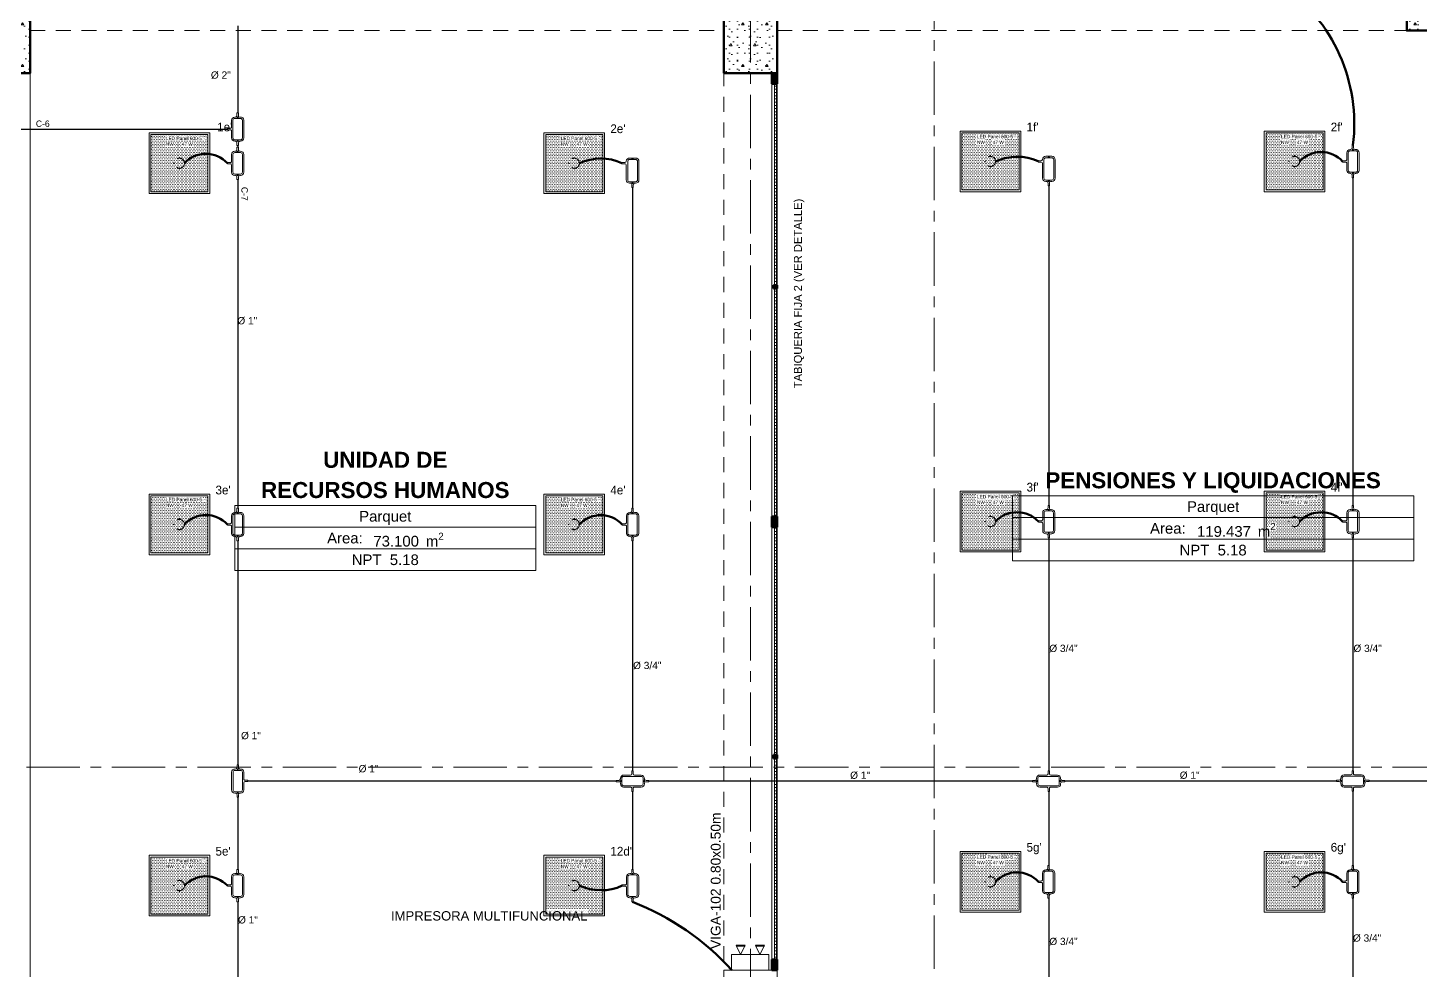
# Model space of a CAD drawing. Header units: inches. Extents: x -38 to 5698, y -33 to 92.
# Drawn here: x 123.05 to 136.1, y 8.1 to 16.93 of the extents above; entities that cross this region are included whole.
import ezdxf
from ezdxf.lldxf.tags import DXFTag

# ---------------------------------------------------------------- set-up
doc = ezdxf.new("R2010")
doc.units = ezdxf.units.IN
doc.header["$MEASUREMENT"] = 0
doc.set_wipeout_variables(frame=1)
for name, pattern in [('CONTINUA', [0]), ('DASHED', [0.75, 0.5, -0.25]), ('Hidden Line', [0.195611, 0.141111, -0.0545]), ('HIDDEN2', [0.1875, 0.125, -0.0625]), ('Punto & Raya', [0.65, 0.5, -0.075, 0, -0.075]), ('Wipeout_Contour', [1, 0, -1])]:
    doc.linetypes.add(name, pattern=pattern)
for name, color, linetype, lineweight in [('00 IE CKTO ILUMINACION', 3, 'Continuous', 50), ('00_IE_Luminarias', 6, 'Continuous', 30), ('ALUMBRADO_CONDUIT', 30, 'CONDUIT1', 30), ('Bancas', 1, 'Continuous', 13), ('CABLEADO EXT.', 3, 'PVCSUBT', 30), ('Luminarias', 5, 'Continuous', 20), ('pulsador', 4, 'Continuous', 40), ('Simb_Alumbrado', 140, 'CONTINUA', 30)]:
    doc.layers.add(name, color=color, linetype=linetype, lineweight=lineweight)
for name, color, linetype in [('02 _ ARQ _ ALB _ Ejes Generales', 7, 'Continuous'), ('02 _ ARQ _ ZON _ Espacio.3D', 7, 'Continuous'), ('08 _ STR _ EXT _ 06 Columnas', 7, 'Continuous'), ('08 _ STR _ EXT _ 09 Vigas', 7, 'Continuous'), ('1TEXT', 8, 'Continuous'), ('Acabado - Muros', 7, 'Continuous'), ('Marcador - Secciones', 251, 'Continuous'), ('Notas - Etiquetas', 251, 'Continuous')]:
    doc.layers.add(name, color=color, linetype=linetype)
doc.styles.add('Arial', font='arial.ttf')
doc.styles.add('Estilo_Generado_1', font='swisseb.ttf')
doc.styles.add('Estilo_Generado_4', font='swisse.ttf')
doc.styles.add('Estilo_Generado_7', font='swisse.ttf')
doc.styles.add('{18b73a54-fa43-428c-adcb-c1c7bbdf2c84}', font='Simplex.shx')
tags = doc.linetypes.add('CONDUIT', pattern='A,1.5,-0.210535,["con",{18b73a54-fa43-428c-adcb-c1c7bbdf2c84},S=0.2,R=0,X=0,Y=-0.065594],-0.702384', length=2.412919).pattern_tags.tags
tags[6] = DXFTag(74, 10)
tags = doc.linetypes.add('CONDUIT1', pattern='A,1,-0.19772,["con",{18b73a54-fa43-428c-adcb-c1c7bbdf2c84},S=0.2,R=0,X=0,Y=-0.065594],-0.593642', length=1.791362).pattern_tags.tags
tags[6] = DXFTag(74, 10)
tags = doc.linetypes.add('PVCSUBT', pattern='A,0.6,-0.3,0.6,-0.075691,["PVC",Standard,S=0.2,R=0,X=0,Y=-0.093724],-0.621005', length=2.196696).pattern_tags.tags
tags[10] = DXFTag(74, 10)
pattern_1 = [(0, (92.500015, 3e-09), (0, 0.030000001), [])]
pattern_2 = [(0, (92.5, 3e-09), (0, 0.3897114), [0.024375, -0.200625]), (0, (92.6125, 0.19486), (0, 0.3897114), [0.024375, -0.200625]), (60, (92.5, 3e-09), (-0.3375, 0.1948557), [0.024375, -0.200625]), (60, (92.725, 3e-09), (-0.3375, 0.1948557), [0.024375, -0.200625]), (120, (92.5244, 3e-09), (0.3375, 0.1948557), [0.024375, -0.200625]), (120, (92.7494, 3e-09), (0.3375, 0.1948557), [0.024375, -0.200625]), (0, (92.500015, 0.0375), (0, 0.075), [0, -0.075, 0, -0.1125]), (45, (92.537515, 0.0375), (-0.05303301, 0.05303301), [0, -0.05625, 0, -0.09375])]

# ---------------------------------------------------------------- blocks, each defined once
blk = doc.blocks.new('*U270')
at = {"layer": 'Luminarias', "linetype": 'DASHED', "lineweight": 0, "ltscale": 0.05}
blk.add_lwpolyline([(0, -0.005), (0, 0.005)], dxfattribs=at)
blk = doc.blocks.new('*U271')
at = {"color": 0, "linetype": 'ByBlock', "lineweight": -2, "transparency": 16777216}
for p, rotation in [((-0.05, 0), 90), ((0, -0.05), 180), ((0.05, 0), 269.9999999999999)]:
    blk.add_blockref('*U270', p, dxfattribs=dict(at, rotation=rotation))
blk.add_blockref('*U270', (0, 0.05), dxfattribs=at)
blk = doc.blocks.new('PANEL LED 50W')
at = {"layer": 'Luminarias'}
h = blk.add_hatch(dxfattribs=at)
h.set_pattern_fill('DOTS', color=4, scale=0.009097)
h.set_pattern_definition([(0, (0, -2e-14), (0.0072206, 0.01444116), [0, -0.01444116])])
h.paths.add_polyline_path([(-0.257, -0.257), (0.257, -0.257), (0.257, 0.257), (-0.257, 0.257)])
h.paths.add_polyline_path([(-0.13, 0.097), (0.185, 0.097), (0.185, 0.247), (-0.13, 0.247)], flags=24)
at = {"layer": 'Luminarias', "color": 4, "lineweight": 0}
for points in [[(-0.273, 0.273), (0.273, 0.273), (0.273, -0.273), (-0.273, -0.273)], [(-0.257, -0.257), (0.257, -0.257), (0.257, 0.257), (-0.257, 0.257)]]:
    blk.add_lwpolyline(points, close=True, dxfattribs=at)
at = {"layer": 'Luminarias', "color": 4, "linetype": 'DASHED', "lineweight": 0, "ltscale": 0.01}
blk.add_circle((0, 0), 0.0455, dxfattribs=at)
at = {"color": 4}
blk.add_blockref('*U271', (0, 0), dxfattribs=at)
at = {"layer": 'Luminarias', "color": 4, "insert": (-0.122, 0.239), "char_height": 0.03093, "width": 0.38285, "attachment_point": 1}
blk.add_mtext('{\\Ftxt|c0;LED Panel 600-5 - NW      47 W}', dxfattribs=at)
blk = doc.blocks.new('oval t')
at = {"layer": 'Simb_Alumbrado', "lineweight": 13}
blk.add_lwpolyline([(0.014, 0.01, -0.414214), (0.004, 0.02), (0.004, 0.042), (-0.006, 0.042), (-0.006, 0.02, -0.414214), (-0.016, 0.01), (-0.066, 0.01, 0.414214), (-0.09, -0.014), (-0.09, -0.018, -0.414214), (-0.102, -0.03), (-0.121, -0.03), (-0.121, -0.04), (-0.102, -0.04, -0.451917), (-0.09, -0.054, 0.451917), (-0.066, -0.081), (0.066, -0.081, 0.414214), (0.09, -0.057), (0.09, -0.051, -0.398753), (0.102, -0.04), (0.121, -0.04), (0.121, -0.03), (0.102, -0.03, -0.368669), (0.09, -0.018), (0.09, -0.014, 0.414214), (0.066, 0.01), (0.014, 0.01)], format="xyb", dxfattribs=at)
blk.add_lwpolyline([(-0.066, 0), (0.066, 0, -0.414214), (0.08, -0.014), (0.08, -0.057, -0.414214), (0.066, -0.07), (-0.066, -0.07, -0.414214), (-0.08, -0.057), (-0.08, -0.014, -0.414214)], format="xyb", close=True, dxfattribs=at)
for points in [[(-0.091, -0.035), (-0.083, -0.035)], [(-0.087, -0.031), (-0.087, -0.039)], [(0.084, -0.035), (0.092, -0.035)], [(0.088, -0.031), (0.088, -0.039)]]:
    blk.add_lwpolyline(points, dxfattribs=at)
for centre in [(-0.087, -0.035), (0.088, -0.035)]:
    blk.add_circle(centre, 0.00419, dxfattribs=at)
blk = doc.blocks.new('CAJA OVAL TIPO L')
at = {"layer": 'Simb_Alumbrado', "lineweight": 13}
blk.add_lwpolyline([(-0.049, -0.079), (-0.049, -0.034, -0.380413), (-0.026, -0.009), (-0.026, -0.009, 0.341426), (-0.016, 0.003), (-0.016, 0.024), (-0.006, 0.024), (-0.006, 0.003, 0.414214), (0.006, -0.009), (0.114, -0.009, -0.414214), (0.139, -0.034), (0.139, -0.038, 0.414214), (0.151, -0.051), (0.172, -0.051), (0.172, -0.061), (0.151, -0.061, 0.414214), (0.139, -0.073), (0.139, -0.079, -0.414214), (0.114, -0.104), (-0.024, -0.104, -0.414214), (-0.049, -0.079, 0.414214)], format="xyb", dxfattribs=at)
for points in [[(-0.048, -0.056), (-0.04, -0.056)], [(-0.044, -0.051), (-0.044, -0.06)], [(0.132, -0.056), (0.141, -0.056)], [(0.137, -0.051), (0.137, -0.06)]]:
    blk.add_lwpolyline(points, dxfattribs=at)
blk.add_lwpolyline([(-0.024, -0.02), (0.114, -0.02, -0.414214), (0.128, -0.034), (0.128, -0.079, -0.414214), (0.114, -0.093), (-0.024, -0.093, -0.414214), (-0.038, -0.079), (-0.038, -0.034, -0.414214)], format="xyb", close=True, dxfattribs=at)
for centre in [(-0.044, -0.056), (0.137, -0.056)]:
    blk.add_circle(centre, 0.00438, dxfattribs=at)
blk = doc.blocks.new('CAJA CONDULET TIPO X')
at = {"layer": 'Simb_Alumbrado', "lineweight": 13}
for p, q in [((78.528, -4.162), (78.528, -4.152)), ((78.528, -4.152), (78.55, -4.152)), ((78.55, -4.162), (78.528, -4.162))]:
    blk.add_line(p, q, dxfattribs=at)
for points in [[(78.65, -4.172, -0.414214), (78.66, -4.162), (78.682, -4.162), (78.682, -4.152), (78.66, -4.152, -0.414214), (78.65, -4.142), (78.65, -4.092, 0.414214), (78.626, -4.068), (78.622, -4.068, -0.414214), (78.61, -4.056), (78.61, -4.036), (78.6, -4.036), (78.6, -4.056, -0.451917), (78.587, -4.068, 0.451917), (78.56, -4.092), (78.56, -4.142)], [(78.56, -4.172), (78.56, -4.223, 0.414214), (78.584, -4.247), (78.589, -4.247, -0.334232), (78.6, -4.259), (78.6, -4.279), (78.61, -4.279), (78.61, -4.259, -0.455912), (78.623, -4.247), (78.626, -4.247, 0.414214), (78.65, -4.223), (78.65, -4.172)]]:
    blk.add_lwpolyline(points, format="xyb", dxfattribs=at)
blk.add_lwpolyline([(78.64, -4.092), (78.64, -4.223, -0.414214), (78.626, -4.237), (78.584, -4.237, -0.414214), (78.57, -4.223), (78.57, -4.092, -0.414214), (78.584, -4.078), (78.626, -4.078, -0.414214)], format="xyb", close=True, dxfattribs=at)
for points in [[(78.609, -4.071), (78.601, -4.071)], [(78.605, -4.066), (78.605, -4.075)], [(78.609, -4.245), (78.601, -4.245)], [(78.605, -4.241), (78.605, -4.25)]]:
    blk.add_lwpolyline(points, dxfattribs=at)
for centre in [(78.605, -4.071), (78.605, -4.245)]:
    blk.add_circle(centre, 0.00419, dxfattribs=at)
for centre, start, end in [((78.55, -4.142), 270, 0), ((78.55, -4.172), 0, 90)]:
    blk.add_arc(centre, 0.01, start, end, dxfattribs=at)
blk = doc.blocks.new('luz de emergencia')
at = {"color": 5, "lineweight": 40}
for p, q in [((164.149, 48.937, 0), (164.233, 48.937, 0)), ((164.331, 48.937, 0), (164.415, 48.937, 0))]:
    blk.add_line(p, q, dxfattribs=at)
at = {"layer": '00_IE_Luminarias', "color": 5, "linetype": 'Continuous', "lineweight": 13}
for p, q in [((164.191, 49.021, 0), (164.149, 48.937, 0)), ((164.233, 48.937, 0), (164.191, 49.021, 0)), ((164.373, 49.021, 0), (164.331, 48.937, 0)), ((164.415, 48.937, 0), (164.373, 49.021, 0))]:
    blk.add_line(p, q, dxfattribs=at)
at = {"layer": '00_IE_Luminarias', "color": 5, "linetype": 'Continuous', "lineweight": 13, "elevation": 0}
blk.add_lwpolyline([(164.457, 49.021), (164.107, 49.021), (164.107, 49.167), (164.457, 49.167)], close=True, dxfattribs=at)

msp = doc.modelspace()

# ---------------------------------------------------------------- hatches: boundary and pattern name
at = {"layer": '08 _ STR _ EXT _ 06 Columnas', "linetype": 'Continuous', "lineweight": 9}
h = msp.add_hatch(dxfattribs=at)
h.set_pattern_fill('HORMIGÓN_EN_MASA_0002', style=0, pattern_type=2)
h.set_pattern_definition(pattern_2)
h.paths.add_polyline_path([(122.57, 16.5), (123.07, 16.5), (123.07, 17.4), (122.57, 17.4)])
h = msp.add_hatch(dxfattribs=at)
h.set_pattern_fill('HORMIGÓN_EN_MASA_0002', style=0, pattern_type=2)
h.set_pattern_definition(pattern_2)
h.paths.add_polyline_path([(129.57, 16.5), (130.07, 16.5), (130.07, 17.4), (129.57, 17.4)])
h = msp.add_hatch(dxfattribs=at)
h.set_pattern_fill('HORMIGÓN_EN_MASA_0002', style=0, pattern_type=2)
h.set_pattern_definition(pattern_2)
h.paths.add_polyline_path([(135.97, 17.4), (135.97, 16.9), (136.57, 16.9), (136.57, 16.1), (137.07, 16.1), (137.07, 17.4)])

# ---------------------------------------------------------------- linework, layer by layer
at = {"layer": '02 _ ARQ _ ALB _ Ejes Generales', "color": 251, "linetype": 'Punto & Raya', "lineweight": 13}
msp.add_line((129.82, 45.9), (129.82, 2.05), dxfattribs=at)
at = {"layer": '02 _ ARQ _ ZON _ Espacio.3D', "color": 252, "linetype": 'Continuous', "lineweight": 13}
for p, q in [((136.036, 12.543), (132.277, 12.543)), ((132.277, 12.543), (132.277, 11.933)), ((136.036, 11.933), (136.036, 12.543)), ((127.811, 12.452), (124.988, 12.452)), ((124.988, 12.452), (124.988, 11.842)), ((127.811, 11.842), (127.811, 12.452)), ((136.036, 12.34), (132.277, 12.34)), ((124.988, 12.249), (127.811, 12.249)), ((136.036, 12.136), (132.277, 12.136)), ((127.811, 12.045), (124.988, 12.045)), ((132.277, 11.933), (136.036, 11.933)), ((127.811, 11.842), (124.988, 11.842))]:
    msp.add_line(p, q, dxfattribs=at)
at = {"layer": '02 _ ARQ _ ZON _ Espacio.3D', "color": 254, "linetype": 'Continuous', "lineweight": 0, "flags": 128}
for points in [[(130.07, 16.5), (129.57, 16.5), (129.57, 17.35), (123.07, 17.35), (123.07, 7.7), (124.579, 7.7), (124.579, 7.2), (129.37, 7.2), (129.37, 7.7), (129.57, 7.7), (129.57, 8.1), (130.07, 8.1)], [(130.07, 17.35), (130.07, 7.7), (130.27, 7.7), (130.27, 7.2), (129.77, 7.2), (129.77, 3.727), (130.62, 3.727), (130.622, 4.652), (130.77, 4.652), (130.77, 4.249), (135.87, 4.249), (135.87, 4.652), (136.02, 4.652), (136.02, 3.727), (136.87, 3.727)], [(136.57, 16.9), (135.97, 16.9), (135.97, 17.35)]]:
    msp.add_lwpolyline(points, dxfattribs=at)
at = {"layer": '08 _ STR _ EXT _ 06 Columnas', "color": 7, "linetype": 'Continuous', "lineweight": 80, "flags": 128}
for points in [[(122.57, 16.5), (123.07, 16.5), (123.07, 17.4), (122.57, 17.4)], [(129.57, 16.5), (130.07, 16.5), (130.07, 17.4), (129.57, 17.4)]]:
    msp.add_lwpolyline(points, close=True, dxfattribs=at)
at = {"layer": '08 _ STR _ EXT _ 06 Columnas', "color": 7, "linetype": 'Continuous', "lineweight": 60, "flags": 128}
msp.add_lwpolyline([(135.97, 17.4), (137.07, 17.4), (137.07, 16.1), (136.57, 16.1), (136.57, 16.9), (135.97, 16.9)], close=True, dxfattribs=at)
at = {"layer": '08 _ STR _ EXT _ 09 Vigas', "color": 251, "linetype": 'Hidden Line', "lineweight": 13}
for p, q in [((123.07, 16.9), (129.57, 16.9)), ((123.07, 7.7), (123.07, 16.9)), ((129.57, 7.7), (129.57, 16.9)), ((130.07, 16.9), (136.57, 16.9))]:
    msp.add_line(p, q, dxfattribs=at)
at = {"layer": 'Acabado - Muros', "color": 7, "linetype": 'Continuous', "lineweight": 60}
for p, q in [((130.07, 16.5), (130.02, 16.5)), ((130.07, 8.1), (130.02, 8.1))]:
    msp.add_line(p, q, dxfattribs=at)
at = {"layer": 'ALUMBRADO_CONDUIT', "color": 30, "lineweight": 30, "ltscale": 0.4, "true_color": 0xf26722}
for p, q in [((125.016, 16.944), (125.016, 16.13)), ((121.494, 15.978), (124.919, 15.978)), ((125.016, 15.825), (125.016, 15.81)), ((125.016, 15.505), (125.016, 12.426)), ((128.716, 15.429), (128.716, 12.426)), ((132.616, 15.446), (132.616, 12.453)), ((135.466, 15.522), (135.466, 12.453)), ((132.616, 12.149), (132.616, 9.967)), ((135.466, 12.149), (135.466, 9.968)), ((125.016, 12.122), (125.016, 10.023)), ((128.716, 12.122), (128.716, 9.967)), ((128.563, 9.871), (125.112, 9.871)), ((135.313, 9.871), (132.767, 9.871)), ((136.617, 9.871), (135.617, 9.871)), ((125.016, 9.719), (125.016, 9.043)), ((128.716, 9.774), (128.716, 9.043)), ((132.616, 9.774), (132.616, 9.08)), ((135.466, 9.775), (135.466, 9.08)), ((132.616, 8.775), (132.616, 5.785)), ((135.466, 8.775), (135.466, 5.785)), ((125.016, 8.739), (125.016, 7.665))]:
    msp.add_line(p, q, dxfattribs=at)
at = {"layer": 'CABLEADO EXT.', "color": 3, "lineweight": 80}
for centre, radius, start, end in [((133.892, 16.026), 1.587, 352.765, 55.4413), ((124.718, 15.471), 0.275, 42.972, 137.028), ((128.418, 15.226), 0.476, 65.3702, 114.8494), ((132.318, 15.243), 0.476, 65.3702, 114.8494), ((135.168, 15.488), 0.275, 42.972, 137.028), ((124.718, 12.088), 0.275, 42.972, 137.028), ((128.418, 12.087), 0.275, 42.972, 137.028), ((132.318, 12.114), 0.275, 42.972, 137.028), ((135.168, 12.114), 0.275, 42.972, 137.028), ((132.318, 8.741), 0.275, 42.972, 137.028), ((135.168, 8.741), 0.275, 42.972, 137.028), ((124.718, 8.704), 0.275, 42.972, 137.028), ((128.419, 9.332), 0.484, 245.3475, 294.4347), ((127.839, 6.467), 2.435, 42.1148, 68.8909)]:
    msp.add_arc(centre, radius, start, end, dxfattribs=at)
at = {"layer": 'Marcador - Secciones', "color": 251, "linetype": 'Punto & Raya', "lineweight": 13}
msp.add_line((131.542, 46.211), (131.542, 0.888), dxfattribs=at)

# ---------------------------------------------------------------- block references
at = {"xscale": 1.253906979044094, "yscale": 1.253906979044094, "zscale": 1.253906979044094, "rotation": 270}
for p in [(133.928, 108.434), (137.828, 108.434), (140.678, 108.435)]:
    msp.add_blockref('CAJA CONDULET TIPO X', p, dxfattribs=at)
at = {"layer": 'ALUMBRADO_CONDUIT', "xscale": 1.041283452965173, "yscale": 1.041283452965173, "zscale": 1.041283452965173}
for p in [(124.47, 15.658), (128.17, 15.658), (132.07, 15.675), (134.92, 15.675), (124.47, 12.275), (128.17, 12.275), (132.07, 12.302), (134.92, 12.302), (124.47, 8.892), (128.17, 8.892), (132.07, 8.928), (134.92, 8.928)]:
    msp.add_blockref('PANEL LED 50W', p, dxfattribs=at)
at = {"layer": 'ALUMBRADO_CONDUIT', "linetype": 'CONDUIT', "lineweight": 30, "xscale": -1.253906979044094, "yscale": 1.253906979044094, "zscale": 1.253906979044094, "rotation": 90}
for p in [(128.646, 15.645), (132.546, 15.661)]:
    msp.add_blockref('CAJA OVAL TIPO L', p, dxfattribs=at)
at = {"layer": 'Bancas', "color": 252, "true_color": 0x939598, "yscale": 1.253906979044094, "zscale": 1.253906979044094}
for p, xscale, rotation in [((124.972, 15.977), -1.253906979044094, 90), ((124.972, 15.657), -1.253906979044094, 90), ((135.422, 15.674), -1.253906979044094, 90), ((124.972, 12.274), -1.253906979044094, 90), ((128.672, 12.274), -1.253906979044094, 90), ((132.572, 12.301), -1.253906979044094, 90), ((135.422, 12.301), -1.253906979044094, 90), ((125.06, 9.871), 1.253906979044094, 270), ((124.972, 8.891), -1.253906979044094, 90), ((128.672, 8.891), -1.253906979044094, 90), ((132.571, 8.927), -1.253906979044094, 90), ((135.421, 8.927), -1.253906979044094, 90)]:
    msp.add_blockref('oval t', p, dxfattribs=dict(at, xscale=xscale, rotation=rotation))

# ---------------------------------------------------------------- texts
at = {"layer": '00 IE CKTO ILUMINACION', "color": 3, "linetype": 'CONTINUA', "lineweight": 15}
msp.add_text('C-6', height=0.06, dxfattribs=at).set_placement((123.125, 15.998))
msp.add_text('C-7', height=0.06, rotation=270, dxfattribs=at).set_placement((125.051, 15.436))
at = {"layer": '00_IE_Luminarias', "color": 6, "linetype": 'HIDDEN2'}
for s, p in [("1e'", (124.824, 15.956)), ("2e'", (128.508, 15.94)), ("1f'", (132.408, 15.956)), ("2f'", (135.258, 15.956)), ("3f'", (132.408, 12.583)), ("4f'", (135.258, 12.583)), ("3e'", (124.808, 12.556)), ("4e'", (128.508, 12.556)), ("5g'", (132.408, 9.21)), ("6g'", (135.258, 9.21)), ("5e'", (124.808, 9.173)), ("12d'", (128.508, 9.173))]:
    msp.add_text(s, height=0.0817, dxfattribs=at).set_placement(p)
at = {"layer": '02 _ ARQ _ ZON _ Espacio.3D', "color": 252, "lineweight": 25, "attachment_point": 2}
for s, insert, char_height, style in [('\\A1;{\\pqc;\\pt0;\\fSwis721 Ex BT|b1|i0|c0|p34;UNIDAD DE}', (126.399, 12.955), 0.15, 'Estilo_Generado_1'), ('\\A1;{\\pqc;\\pt0;\\fSwis721 Ex BT|b1|i0|c0|p34;RECURSOS HUMANOS}', (126.399, 12.672), 0.15, 'Estilo_Generado_1'), ('\\A1;{\\pqc;\\pt0;\\fSwis721 Ex BT|b1|i0|c0|p34;PENSIONES Y LIQUIDACIONES}', (134.156, 12.763), 0.15, 'Estilo_Generado_1'), ('\\A1;{\\pqc;\\pt0;\\fSwis721 Ex BT|b0|i0|c238|p34;Parquet}', (126.399, 12.401), 0.1, 'Estilo_Generado_7'), ('\\A1;{\\pqc;\\pt0;\\fSwis721 Ex BT|b0|i0|c238|p34;Parquet}', (134.156, 12.492), 0.1, 'Estilo_Generado_7'), ('\\A1;{\\pqc;\\pt0;\\fSwis721 Ex BT|b0|i0|c238|p34;Area: }', (133.732, 12.288), 0.1, 'Estilo_Generado_7'), ('\\A1;{\\pqc;\\pt0,0.3;\\fSwis721 Ex BT|b0|i0|c238|p34;119.437\\fSwis721 Ex BT|b0|i0|c238|p34;\\A1{\\H.66x;\\S^  ;}\\fSwis721 Ex BT|b0|i0|c238|p34; m\\fSwis721 Ex BT|b0|i0|c238|p34;\\A1{\\H.66x;\\S2^  ;}}', (134.374, 12.288), 0.1, 'Estilo_Generado_7'), ('\\A1;{\\pqc;\\pt0;\\fSwis721 Ex BT|b0|i0|c238|p34;Area: }', (126.021, 12.197), 0.1, 'Estilo_Generado_7'), ('\\A1;{\\pqc;\\pt0,0.3;\\fSwis721 Ex BT|b0|i0|c238|p34;73.100\\fSwis721 Ex BT|b0|i0|c238|p34;\\A1{\\H.66x;\\S^  ;}\\fSwis721 Ex BT|b0|i0|c238|p34; m\\fSwis721 Ex BT|b0|i0|c238|p34;\\A1{\\H.66x;\\S2^  ;}}', (126.617, 12.197), 0.1, 'Estilo_Generado_7'), ('\\A1;{\\pqc;\\pt0;\\fSwis721 Ex BT|b0|i0|c238|p34;NPT  5.18}', (134.156, 12.084), 0.1, 'Estilo_Generado_7'), ('\\A1;{\\pqc;\\pt0;\\fSwis721 Ex BT|b0|i0|c238|p34;NPT  5.18}', (126.399, 11.994), 0.1, 'Estilo_Generado_7')]:
    msp.add_mtext(s, dxfattribs=dict(at, insert=insert, char_height=char_height, style=style))
at = {"layer": '1TEXT', "color": 50, "linetype": 'Continuous', "style": 'Arial'}
for s, p in [('%%C 2"', (124.765, 16.45)), ('%%C 1"', (125.013, 14.149)), ('%%C 3/4"', (132.621, 11.08)), ('%%C 3/4"', (135.471, 11.08)), ('%%C 3/4"', (128.721, 10.92)), ('%%C 1"', (125.047, 10.263)), ('%%C 1"', (126.149, 9.953)), ('%%C 1"', (130.755, 9.892)), ('%%C 1"', (133.843, 9.892)), ('%%C 1"', (125.019, 8.537)), ('%%C 3/4"', (132.621, 8.335)), ('%%C 3/4"', (135.466, 8.367))]:
    msp.add_text(s, height=0.0679, rotation=0, dxfattribs=at).set_placement(p)
at = {"layer": 'Notas - Etiquetas', "color": 8, "linetype": 'Continuous', "lineweight": 13, "rotation": 90, "style": 'Estilo_Generado_4'}
for s, insert, char_height, attachment_point in [('\\A1;{\\pql;\\fSwis721 Ex BT|b0|i0|c0|p34;TABIQUERIA FIJA 2 (VER DETALLE)\\fSwis721 Ex BT|b0|i0|c0|p34; }', (130.277, 13.55), 0.075, 4), ('\\A1;{\\pql;\\fSwis721 Ex BT|b0|i0|c0|p34;VIGA-102\\fSwis721 Ex BT|b0|i0|c0|p34; \\fSwis721 Ex BT|b0|i0|c0|p34;0.80\\fSwis721 Ex BT|b0|i0|c0|p34;x\\fSwis721 Ex BT|b0|i0|c0|p34;0.50\\fSwis721 Ex BT|b0|i0|c0|p34;m}', (129.543, 8.298), 0.0925, 7)]:
    msp.add_mtext(s, dxfattribs=dict(at, insert=insert, char_height=char_height, attachment_point=attachment_point))
at = {"layer": 'Notas - Etiquetas', "color": 8, "linetype": 'Continuous', "lineweight": 35, "insert": (126.453, 8.608), "char_height": 0.0875, "attachment_point": 4, "style": 'Estilo_Generado_4'}
msp.add_mtext('\\A1;{\\pql;\\fSwis721 Ex BT|b0|i0|c0|p34;IMPRESORA MULTIFUNCIONAL}', dxfattribs=at)

# ---------------------------------------------------------------- next in the draw order: wipeouts: each hides what was drawn before it
at = {"color": 254, "linetype": 'Wipeout_Contour', "lineweight": 0, "ltscale": 5050.62607}
msp.add_wipeout([(130.02, 14.5), (130.02, 12.35), (130.07, 12.35), (130.07, 14.483), (130.037, 14.483), (130.037, 14.5)], dxfattribs=at).dxf.layer = 'Acabado - Muros'
at = {"color": 254, "linetype": 'Wipeout_Contour', "lineweight": 0, "ltscale": 5050.338175}
msp.add_wipeout([(130.02, 12.25), (130.02, 10.1), (130.037, 10.1), (130.037, 10.116), (130.07, 10.116), (130.07, 12.25)], dxfattribs=at).dxf.layer = 'Acabado - Muros'

# ---------------------------------------------------------------- next in the draw order: wipeouts: each hides what was drawn before it
at = {"color": 254, "linetype": 'Wipeout_Contour', "lineweight": 0, "ltscale": 5050.731653}
msp.add_wipeout([(130.02, 16.4), (130.02, 14.5), (130.037, 14.5), (130.037, 14.516), (130.07, 14.516), (130.07, 16.4)], dxfattribs=at).dxf.layer = 'Acabado - Muros'
at = {"color": 254, "linetype": 'Wipeout_Contour', "lineweight": 0, "ltscale": 5050.262591}
msp.add_wipeout([(130.02, 8.2), (130.07, 8.2), (130.07, 10.083), (130.037, 10.083), (130.037, 10.1), (130.02, 10.1)], dxfattribs=at).dxf.layer = 'Acabado - Muros'

# ---------------------------------------------------------------- next in the draw order: linework, layer by layer
at = {"layer": 'Acabado - Muros', "color": 251, "linetype": 'Continuous', "lineweight": 13, "flags": 128}
for points in [[(130.02, 16.4), (130.02, 12.35)], [(130.07, 16.4), (130.07, 14.516)], [(130.07, 14.483), (130.07, 12.35)], [(130.02, 12.25), (130.02, 8.2)], [(130.07, 12.25), (130.07, 10.116)], [(130.07, 10.083), (130.07, 8.2)]]:
    msp.add_lwpolyline(points, dxfattribs=at)

# ---------------------------------------------------------------- next in the draw order: wipeouts: each hides what was drawn before it
at = {"color": 254, "linetype": 'Wipeout_Contour', "lineweight": 0, "ltscale": 3366.887041}
msp.add_wipeout([(130.065, 12.35), (130.065, 14.483), (130.045, 14.483), (130.045, 12.35)], dxfattribs=at).dxf.layer = 'Acabado - Muros'
at = {"color": 254, "linetype": 'Wipeout_Contour', "lineweight": 0, "ltscale": 3366.65731}
msp.add_wipeout([(130.065, 8.2), (130.065, 10.083), (130.045, 10.083), (130.045, 8.2)], dxfattribs=at).dxf.layer = 'Acabado - Muros'

# ---------------------------------------------------------------- next in the draw order: hatches: boundary and pattern name
at = {"layer": 'Acabado - Muros', "linetype": 'Continuous', "lineweight": 0}
h = msp.add_hatch(dxfattribs=at)
h.set_pattern_fill('CONTRACHAPADO_0002', color=254, style=0, pattern_type=2)
h.set_pattern_definition(pattern_1)
h.paths.add_polyline_path([(130.065, 12.35), (130.065, 14.483), (130.045, 14.483), (130.045, 12.35)])
h = msp.add_hatch(dxfattribs=at)
h.set_pattern_fill('CONTRACHAPADO_0002', color=254, style=0, pattern_type=2)
h.set_pattern_definition(pattern_1)
h.paths.add_polyline_path([(130.065, 8.2), (130.065, 10.083), (130.045, 10.083), (130.045, 8.2)])
msp.add_hatch(color=254, dxfattribs=at).paths.add_polyline_path([(130.07, 8.2), (130.02, 8.2), (130.02, 8.1), (130.07, 8.1)])

# ---------------------------------------------------------------- next in the draw order: linework, layer by layer
at = {"layer": 'Acabado - Muros', "color": 7, "linetype": 'Continuous', "lineweight": 60}
for p, q in [((130.07, 12.35), (130.02, 12.35)), ((130.02, 8.2), (130.02, 8.1)), ((130.07, 8.2), (130.02, 8.2)), ((130.07, 8.2), (130.07, 8.1))]:
    msp.add_line(p, q, dxfattribs=at)
at = {"layer": 'Acabado - Muros', "color": 7, "linetype": 'Continuous', "lineweight": 13, "flags": 128}
for points in [[(130.065, 12.35), (130.045, 12.35), (130.045, 14.483), (130.065, 14.483)], [(130.065, 8.2), (130.045, 8.2), (130.045, 10.083), (130.065, 10.083)]]:
    msp.add_lwpolyline(points, close=True, dxfattribs=at)
at = {"layer": 'ALUMBRADO_CONDUIT', "color": 30, "lineweight": 30, "ltscale": 0.4, "true_color": 0xf26722}
msp.add_line((132.463, 9.871), (128.867, 9.871), dxfattribs=at)
at = {"layer": 'Marcador - Secciones', "color": 251, "linetype": 'Punto & Raya', "lineweight": 13}
msp.add_line((97.438, 10.002), (138.851, 10.002), dxfattribs=at)

# ---------------------------------------------------------------- next in the draw order: block references
at = {"layer": 'pulsador', "color": 4, "lineweight": 40, "xscale": -1, "rotation": 179.9990839526639}
msp.add_blockref('luz de emergencia', (-34.462, 57.269, 0), dxfattribs=at)

# ---------------------------------------------------------------- next in the draw order: wipeouts: each hides what was drawn before it
at = {"color": 254, "linetype": 'Wipeout_Contour', "lineweight": 0, "ltscale": 3367.026507}
msp.add_wipeout([(130.065, 14.516), (130.065, 16.4), (130.045, 16.4), (130.045, 14.516)], dxfattribs=at).dxf.layer = 'Acabado - Muros'
at = {"color": 254, "linetype": 'Wipeout_Contour', "lineweight": 0, "ltscale": 3366.756494}
msp.add_wipeout([(130.065, 10.116), (130.065, 12.25), (130.045, 12.25), (130.045, 10.116)], dxfattribs=at).dxf.layer = 'Acabado - Muros'

# ---------------------------------------------------------------- next in the draw order: hatches: boundary and pattern name
at = {"layer": 'Acabado - Muros', "linetype": 'Continuous', "lineweight": 0}
for points in [[(130.07, 16.4), (130.07, 16.5), (130.02, 16.5), (130.02, 16.4)], [(130.037, 14.483), (130.07, 14.483), (130.07, 14.516), (130.037, 14.516)], [(130.02, 12.25), (130.07, 12.25), (130.07, 12.35), (130.02, 12.35)], [(130.037, 10.083), (130.07, 10.083), (130.07, 10.116), (130.037, 10.116)]]:
    msp.add_hatch(color=254, dxfattribs=at).paths.add_polyline_path(points)
h = msp.add_hatch(dxfattribs=at)
h.set_pattern_fill('CONTRACHAPADO_0002', color=254, style=0, pattern_type=2)
h.set_pattern_definition(pattern_1)
h.paths.add_polyline_path([(130.065, 14.516), (130.065, 16.4), (130.045, 16.4), (130.045, 14.516)])
h = msp.add_hatch(dxfattribs=at)
h.set_pattern_fill('CONTRACHAPADO_0002', color=254, style=0, pattern_type=2)
h.set_pattern_definition(pattern_1)
h.paths.add_polyline_path([(130.065, 10.116), (130.065, 12.25), (130.045, 12.25), (130.045, 10.116)])

# ---------------------------------------------------------------- next in the draw order: linework, layer by layer
at = {"layer": '08 _ STR _ EXT _ 09 Vigas', "color": 251, "linetype": 'Hidden Line', "lineweight": 13}
msp.add_line((130.07, 7.7), (130.07, 16.9), dxfattribs=at)
at = {"layer": 'Acabado - Muros', "color": 7, "linetype": 'Continuous', "lineweight": 60}
for p, q in [((130.02, 16.5), (130.02, 16.4)), ((130.07, 16.5), (130.07, 16.4)), ((130.07, 16.4), (130.02, 16.4)), ((130.037, 14.516), (130.037, 14.483)), ((130.07, 14.516), (130.037, 14.516)), ((130.07, 14.483), (130.037, 14.483)), ((130.07, 14.516), (130.07, 14.483)), ((130.02, 12.35), (130.02, 12.25)), ((130.07, 12.35), (130.07, 12.25)), ((130.07, 12.25), (130.02, 12.25)), ((130.037, 10.116), (130.037, 10.083)), ((130.07, 10.116), (130.037, 10.116)), ((130.07, 10.083), (130.037, 10.083)), ((130.07, 10.116), (130.07, 10.083))]:
    msp.add_line(p, q, dxfattribs=at)
at = {"layer": 'Acabado - Muros', "color": 7, "linetype": 'Continuous', "lineweight": 13, "flags": 128}
for points in [[(130.065, 14.516), (130.045, 14.516), (130.045, 16.4), (130.065, 16.4)], [(130.065, 10.116), (130.045, 10.116), (130.045, 12.25), (130.065, 12.25)]]:
    msp.add_lwpolyline(points, close=True, dxfattribs=at)

doc.saveas('drawing.dxf')
